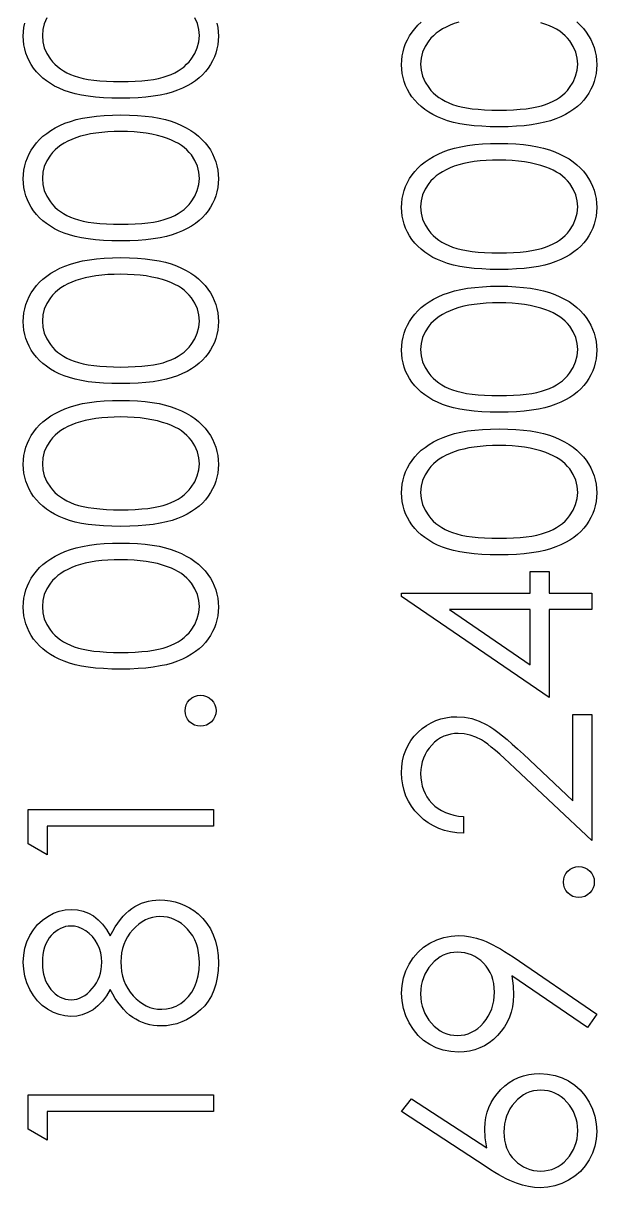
# Model space of a CAD drawing. Header units: millimetres. Extents: x -492 to -44, y 143 to 452.
# Drawn here: x -371.89 to -362.62, y 197.21 to 216.04 of the extents above; entities that cross this region are included whole.
import ezdxf

# ---------------------------------------------------------------- set-up
doc = ezdxf.new("R2010")
doc.units = ezdxf.units.MM

msp = doc.modelspace()

# ---------------------------------------------------------------- linework, layer by layer
at = {"color": 7, "linetype": 'Continuous', "flags": 128}
for points in [[(-370.314, 214.825), (-370.458, 214.827), (-370.594, 214.833), (-370.722, 214.843), (-370.841, 214.857), (-370.951, 214.874), (-371.053, 214.896), (-371.147, 214.922), (-371.233, 214.952), (-371.311, 214.985), (-371.385, 215.021), (-371.454, 215.062), (-371.518, 215.105), (-371.577, 215.151), (-371.631, 215.201), (-371.68, 215.253), (-371.725, 215.31), (-371.764, 215.369), (-371.798, 215.429), (-371.826, 215.491), (-371.85, 215.556), (-371.868, 215.621), (-371.882, 215.689), (-371.889, 215.757), (-371.892, 215.828), (-371.892, 215.828), (-371.889, 215.899), (-371.881, 215.97), (-371.868, 216.038)], [(-371.511, 216.123), (-371.552, 216.03), (-371.576, 215.935), (-371.584, 215.837), (-371.584, 215.837), (-371.576, 215.738), (-371.552, 215.641), (-371.511, 215.548), (-371.454, 215.457), (-371.419, 215.414), (-371.38, 215.374), (-371.338, 215.336), (-371.292, 215.301), (-371.242, 215.268), (-371.188, 215.238), (-371.13, 215.211), (-371.069, 215.187), (-371.001, 215.165), (-370.926, 215.146), (-370.843, 215.13), (-370.752, 215.118), (-370.654, 215.107), (-370.549, 215.1), (-370.436, 215.095), (-370.315, 215.094)], [(-370.315, 215.094), (-370.195, 215.095), (-370.082, 215.1), (-369.977, 215.107), (-369.879, 215.117), (-369.788, 215.13), (-369.706, 215.146), (-369.631, 215.164), (-369.564, 215.186), (-369.502, 215.211), (-369.444, 215.238), (-369.39, 215.267), (-369.34, 215.3), (-369.293, 215.335), (-369.251, 215.373), (-369.212, 215.414), (-369.177, 215.457), (-369.12, 215.548), (-369.079, 215.642), (-369.054, 215.738), (-369.046, 215.837), (-369.046, 215.837), (-369.053, 215.936), (-369.078, 216.032), (-369.118, 216.125)], [(-368.762, 216.038), (-368.749, 215.97), (-368.74, 215.899), (-368.738, 215.828), (-368.738, 215.828), (-368.74, 215.757), (-368.748, 215.689), (-368.761, 215.621), (-368.779, 215.556), (-368.802, 215.493), (-368.831, 215.431), (-368.865, 215.371), (-368.903, 215.312), (-368.947, 215.256), (-368.996, 215.204), (-369.05, 215.154), (-369.109, 215.108), (-369.174, 215.065), (-369.243, 215.024), (-369.317, 214.987), (-369.397, 214.954), (-369.483, 214.923), (-369.577, 214.897), (-369.679, 214.875), (-369.79, 214.857), (-369.909, 214.843), (-370.035, 214.833), (-370.171, 214.827), (-370.314, 214.825)], [(-364.198, 214.363), (-364.343, 214.365), (-364.478, 214.371), (-364.606, 214.381), (-364.725, 214.395), (-364.836, 214.413), (-364.938, 214.435), (-365.032, 214.461), (-365.117, 214.49), (-365.196, 214.523), (-365.27, 214.56), (-365.338, 214.6), (-365.403, 214.643), (-365.462, 214.69), (-365.516, 214.739), (-365.565, 214.792), (-365.609, 214.848), (-365.648, 214.907), (-365.683, 214.968), (-365.711, 215.03), (-365.734, 215.094), (-365.753, 215.16), (-365.766, 215.227), (-365.774, 215.295), (-365.776, 215.366), (-365.776, 215.366), (-365.774, 215.438), (-365.766, 215.508), (-365.753, 215.576), (-365.734, 215.643), (-365.711, 215.708), (-365.681, 215.771), (-365.648, 215.833), (-365.608, 215.892), (-365.564, 215.949), (-365.513, 216.004), (-365.459, 216.055)], [(-364.852, 216.055), (-364.925, 216.032), (-364.993, 216.005), (-365.056, 215.976), (-365.115, 215.945), (-365.169, 215.911), (-365.219, 215.875), (-365.263, 215.836), (-365.303, 215.795), (-365.338, 215.752), (-365.395, 215.661), (-365.436, 215.569), (-365.46, 215.473), (-365.469, 215.375), (-365.469, 215.375), (-365.46, 215.276), (-365.436, 215.179), (-365.395, 215.086), (-365.338, 214.996), (-365.303, 214.952), (-365.265, 214.912), (-365.223, 214.874), (-365.177, 214.839), (-365.126, 214.807), (-365.073, 214.777), (-365.015, 214.75), (-364.953, 214.725), (-364.886, 214.704), (-364.811, 214.685), (-364.728, 214.669), (-364.637, 214.656), (-364.539, 214.646), (-364.434, 214.639), (-364.32, 214.634), (-364.2, 214.633)], [(-364.199, 214.633), (-364.079, 214.634), (-363.966, 214.639), (-363.861, 214.646), (-363.763, 214.655), (-363.673, 214.669), (-363.591, 214.684), (-363.516, 214.703), (-363.448, 214.725), (-363.386, 214.749), (-363.329, 214.776), (-363.275, 214.806), (-363.224, 214.838), (-363.178, 214.874), (-363.135, 214.911), (-363.097, 214.952), (-363.062, 214.996), (-363.004, 215.087), (-362.963, 215.181), (-362.939, 215.277), (-362.93, 215.375), (-362.93, 215.375), (-362.938, 215.475), (-362.962, 215.571), (-363.002, 215.663), (-363.059, 215.753), (-363.093, 215.795), (-363.131, 215.835), (-363.174, 215.872), (-363.22, 215.907), (-363.27, 215.939), (-363.325, 215.969), (-363.383, 215.995), (-363.445, 216.019), (-363.445, 216.019), (-363.526, 216.045)], [(-362.944, 216.058), (-362.889, 216.006), (-362.838, 215.952), (-362.793, 215.894), (-362.753, 215.834), (-362.719, 215.772), (-362.689, 215.708), (-362.665, 215.643), (-362.647, 215.577), (-362.633, 215.508), (-362.625, 215.438), (-362.623, 215.366), (-362.623, 215.366), (-362.625, 215.295), (-362.633, 215.227), (-362.646, 215.16), (-362.664, 215.095), (-362.687, 215.031), (-362.716, 214.969), (-362.749, 214.909), (-362.788, 214.851), (-362.832, 214.795), (-362.88, 214.742), (-362.935, 214.693), (-362.994, 214.646), (-363.058, 214.603), (-363.127, 214.563), (-363.202, 214.526), (-363.281, 214.492), (-363.367, 214.462), (-363.462, 214.436), (-363.564, 214.414), (-363.674, 214.396), (-363.793, 214.381), (-363.92, 214.371), (-364.055, 214.365), (-364.198, 214.363)], [(-370.314, 212.517), (-370.458, 212.519), (-370.594, 212.525), (-370.722, 212.535), (-370.841, 212.549), (-370.951, 212.567), (-371.053, 212.589), (-371.147, 212.615), (-371.233, 212.644), (-371.311, 212.677), (-371.385, 212.714), (-371.454, 212.754), (-371.518, 212.797), (-371.577, 212.844), (-371.631, 212.893), (-371.68, 212.946), (-371.725, 213.002), (-371.764, 213.061), (-371.798, 213.122), (-371.826, 213.184), (-371.85, 213.248), (-371.868, 213.314), (-371.882, 213.381), (-371.889, 213.449), (-371.892, 213.52), (-371.892, 213.52), (-371.889, 213.592), (-371.881, 213.662), (-371.868, 213.73), (-371.85, 213.797), (-371.826, 213.862), (-371.797, 213.925), (-371.763, 213.987), (-371.724, 214.046), (-371.679, 214.103), (-371.629, 214.158), (-371.574, 214.209), (-371.513, 214.257), (-371.448, 214.302), (-371.376, 214.344), (-371.3, 214.383), (-371.219, 214.419), (-371.131, 214.451), (-371.035, 214.479), (-370.933, 214.502), (-370.824, 214.521), (-370.707, 214.536), (-370.583, 214.547), (-370.452, 214.553), (-370.314, 214.556), (-370.314, 214.556), (-370.176, 214.553), (-370.045, 214.547), (-369.922, 214.536), (-369.806, 214.522), (-369.697, 214.503), (-369.595, 214.479), (-369.501, 214.452), (-369.413, 214.42), (-369.332, 214.385), (-369.257, 214.347), (-369.186, 214.305), (-369.12, 214.26), (-369.06, 214.212), (-369.004, 214.16), (-368.954, 214.106), (-368.909, 214.048), (-368.868, 213.988), (-368.834, 213.926), (-368.805, 213.862), (-368.781, 213.797), (-368.762, 213.731), (-368.749, 213.662), (-368.74, 213.592), (-368.738, 213.52), (-368.738, 213.52), (-368.74, 213.449), (-368.748, 213.381), (-368.761, 213.314), (-368.779, 213.249), (-368.802, 213.185), (-368.831, 213.123), (-368.865, 213.063), (-368.903, 213.005), (-368.947, 212.949), (-368.996, 212.896), (-369.05, 212.847), (-369.109, 212.8), (-369.174, 212.757), (-369.243, 212.717), (-369.317, 212.679), (-369.397, 212.646), (-369.483, 212.616), (-369.577, 212.589), (-369.679, 212.568), (-369.79, 212.55), (-369.909, 212.535), (-370.035, 212.525), (-370.171, 212.519), (-370.314, 212.517)], [(-370.315, 212.786), (-370.195, 212.788), (-370.082, 212.792), (-369.977, 212.8), (-369.879, 212.809), (-369.788, 212.823), (-369.706, 212.838), (-369.631, 212.857), (-369.564, 212.878), (-369.502, 212.903), (-369.444, 212.93), (-369.39, 212.96), (-369.34, 212.992), (-369.293, 213.027), (-369.251, 213.065), (-369.212, 213.106), (-369.177, 213.149), (-369.12, 213.241), (-369.079, 213.335), (-369.054, 213.431), (-369.046, 213.529), (-369.046, 213.529), (-369.053, 213.628), (-369.078, 213.725), (-369.118, 213.817), (-369.174, 213.907), (-369.209, 213.949), (-369.246, 213.989), (-369.289, 214.026), (-369.335, 214.061), (-369.385, 214.093), (-369.44, 214.122), (-369.498, 214.149), (-369.561, 214.173), (-369.561, 214.173), (-369.641, 214.199), (-369.725, 214.223), (-369.814, 214.242), (-369.906, 214.258), (-370.002, 214.27), (-370.102, 214.279), (-370.207, 214.285), (-370.315, 214.286), (-370.315, 214.286), (-370.423, 214.285), (-370.526, 214.28), (-370.624, 214.272), (-370.718, 214.261), (-370.806, 214.247), (-370.889, 214.23), (-370.967, 214.209), (-371.04, 214.186), (-371.109, 214.159), (-371.172, 214.13), (-371.231, 214.099), (-371.285, 214.065), (-371.334, 214.029), (-371.379, 213.99), (-371.419, 213.949), (-371.454, 213.906), (-371.511, 213.815), (-371.552, 213.723), (-371.576, 213.627), (-371.584, 213.529), (-371.584, 213.529), (-371.576, 213.43), (-371.552, 213.333), (-371.511, 213.24), (-371.454, 213.149), (-371.419, 213.106), (-371.38, 213.066), (-371.338, 213.028), (-371.292, 212.993), (-371.242, 212.961), (-371.188, 212.931), (-371.13, 212.904), (-371.069, 212.879), (-371.001, 212.857), (-370.926, 212.839), (-370.843, 212.823), (-370.752, 212.81), (-370.654, 212.8), (-370.549, 212.792), (-370.436, 212.788), (-370.315, 212.786)], [(-364.198, 212.056), (-364.343, 212.058), (-364.478, 212.064), (-364.606, 212.074), (-364.725, 212.088), (-364.836, 212.105), (-364.938, 212.127), (-365.032, 212.153), (-365.117, 212.183), (-365.196, 212.216), (-365.27, 212.252), (-365.338, 212.292), (-365.403, 212.336), (-365.462, 212.382), (-365.516, 212.431), (-365.565, 212.484), (-365.609, 212.541), (-365.648, 212.6), (-365.683, 212.66), (-365.711, 212.722), (-365.734, 212.786), (-365.753, 212.852), (-365.766, 212.919), (-365.774, 212.988), (-365.776, 213.059), (-365.776, 213.059), (-365.774, 213.13), (-365.766, 213.201), (-365.753, 213.268), (-365.734, 213.335), (-365.711, 213.4), (-365.681, 213.463), (-365.648, 213.525), (-365.608, 213.585), (-365.564, 213.642), (-365.513, 213.696), (-365.459, 213.747), (-365.398, 213.795), (-365.332, 213.841), (-365.261, 213.883), (-365.185, 213.921), (-365.103, 213.957), (-365.016, 213.989), (-364.92, 214.017), (-364.818, 214.041), (-364.709, 214.06), (-364.592, 214.075), (-364.468, 214.086), (-364.337, 214.092), (-364.198, 214.094), (-364.198, 214.094), (-364.061, 214.092), (-363.93, 214.086), (-363.806, 214.075), (-363.691, 214.061), (-363.582, 214.041), (-363.48, 214.018), (-363.385, 213.991), (-363.298, 213.959), (-363.217, 213.923), (-363.141, 213.885), (-363.07, 213.844), (-363.004, 213.798), (-362.944, 213.75), (-362.889, 213.699), (-362.838, 213.644), (-362.793, 213.586), (-362.753, 213.526), (-362.719, 213.464), (-362.689, 213.401), (-362.665, 213.336), (-362.647, 213.269), (-362.633, 213.201), (-362.625, 213.13), (-362.623, 213.059), (-362.623, 213.059), (-362.625, 212.988), (-362.633, 212.919), (-362.646, 212.852), (-362.664, 212.787), (-362.687, 212.723), (-362.716, 212.661), (-362.749, 212.601), (-362.788, 212.543), (-362.832, 212.487), (-362.88, 212.434), (-362.935, 212.385), (-362.994, 212.339), (-363.058, 212.295), (-363.127, 212.255), (-363.202, 212.218), (-363.281, 212.184), (-363.367, 212.154), (-363.462, 212.128), (-363.564, 212.106), (-363.674, 212.088), (-363.793, 212.074), (-363.92, 212.064), (-364.055, 212.058), (-364.198, 212.056)], [(-364.199, 212.325), (-364.079, 212.326), (-363.966, 212.331), (-363.861, 212.338), (-363.763, 212.348), (-363.673, 212.361), (-363.591, 212.377), (-363.516, 212.395), (-363.448, 212.417), (-363.386, 212.442), (-363.329, 212.469), (-363.275, 212.498), (-363.224, 212.53), (-363.178, 212.566), (-363.135, 212.604), (-363.097, 212.645), (-363.062, 212.688), (-363.004, 212.779), (-362.963, 212.873), (-362.939, 212.969), (-362.93, 213.068), (-362.93, 213.068), (-362.938, 213.167), (-362.962, 213.263), (-363.002, 213.356), (-363.059, 213.445), (-363.093, 213.488), (-363.131, 213.527), (-363.174, 213.565), (-363.22, 213.6), (-363.27, 213.631), (-363.325, 213.661), (-363.383, 213.687), (-363.445, 213.711), (-363.445, 213.711), (-363.526, 213.738), (-363.61, 213.761), (-363.698, 213.78), (-363.79, 213.797), (-363.886, 213.809), (-363.987, 213.818), (-364.091, 213.823), (-364.2, 213.825), (-364.2, 213.825), (-364.308, 213.823), (-364.411, 213.819), (-364.509, 213.811), (-364.602, 213.8), (-364.691, 213.785), (-364.773, 213.768), (-364.852, 213.747), (-364.925, 213.724), (-364.993, 213.698), (-365.056, 213.669), (-365.115, 213.637), (-365.169, 213.604), (-365.219, 213.568), (-365.263, 213.529), (-365.303, 213.488), (-365.338, 213.445), (-365.395, 213.354), (-365.436, 213.261), (-365.46, 213.166), (-365.469, 213.068), (-365.469, 213.068), (-365.46, 212.969), (-365.436, 212.872), (-365.395, 212.779), (-365.338, 212.688), (-365.303, 212.645), (-365.265, 212.604), (-365.223, 212.567), (-365.177, 212.532), (-365.126, 212.499), (-365.073, 212.469), (-365.015, 212.442), (-364.953, 212.417), (-364.886, 212.396), (-364.811, 212.377), (-364.728, 212.361), (-364.637, 212.348), (-364.539, 212.338), (-364.434, 212.331), (-364.32, 212.326), (-364.2, 212.325)], [(-370.314, 210.21), (-370.458, 210.211), (-370.594, 210.217), (-370.722, 210.228), (-370.841, 210.241), (-370.951, 210.259), (-371.053, 210.281), (-371.147, 210.307), (-371.233, 210.336), (-371.311, 210.369), (-371.385, 210.406), (-371.454, 210.446), (-371.518, 210.49), (-371.577, 210.536), (-371.631, 210.585), (-371.68, 210.638), (-371.725, 210.695), (-371.764, 210.753), (-371.798, 210.814), (-371.826, 210.876), (-371.85, 210.94), (-371.868, 211.006), (-371.882, 211.073), (-371.889, 211.142), (-371.892, 211.213), (-371.892, 211.213), (-371.889, 211.284), (-371.881, 211.354), (-371.868, 211.422), (-371.85, 211.489), (-371.826, 211.554), (-371.797, 211.617), (-371.763, 211.679), (-371.724, 211.738), (-371.679, 211.795), (-371.629, 211.85), (-371.574, 211.901), (-371.513, 211.949), (-371.448, 211.994), (-371.376, 212.036), (-371.3, 212.075), (-371.219, 212.111), (-371.131, 212.143), (-371.035, 212.171), (-370.933, 212.195), (-370.824, 212.214), (-370.707, 212.229), (-370.583, 212.24), (-370.452, 212.246), (-370.314, 212.248), (-370.314, 212.248), (-370.176, 212.246), (-370.045, 212.24), (-369.922, 212.229), (-369.806, 212.214), (-369.697, 212.195), (-369.595, 212.172), (-369.501, 212.145), (-369.413, 212.113), (-369.332, 212.077), (-369.257, 212.039), (-369.186, 211.997), (-369.12, 211.952), (-369.06, 211.904), (-369.004, 211.853), (-368.954, 211.798), (-368.909, 211.74), (-368.868, 211.68), (-368.834, 211.618), (-368.805, 211.554), (-368.781, 211.49), (-368.762, 211.423), (-368.749, 211.354), (-368.74, 211.284), (-368.738, 211.213), (-368.738, 211.213), (-368.74, 211.142), (-368.748, 211.073), (-368.761, 211.006), (-368.779, 210.941), (-368.802, 210.877), (-368.831, 210.815), (-368.865, 210.755), (-368.903, 210.697), (-368.947, 210.641), (-368.996, 210.588), (-369.05, 210.539), (-369.109, 210.493), (-369.174, 210.449), (-369.243, 210.409), (-369.317, 210.372), (-369.397, 210.338), (-369.483, 210.308), (-369.577, 210.282), (-369.679, 210.26), (-369.79, 210.242), (-369.909, 210.228), (-370.035, 210.217), (-370.171, 210.211), (-370.314, 210.21)], [(-370.315, 210.479), (-370.195, 210.48), (-370.082, 210.485), (-369.977, 210.492), (-369.879, 210.502), (-369.788, 210.515), (-369.706, 210.53), (-369.631, 210.549), (-369.564, 210.571), (-369.502, 210.595), (-369.444, 210.622), (-369.39, 210.652), (-369.34, 210.684), (-369.293, 210.72), (-369.251, 210.758), (-369.212, 210.798), (-369.177, 210.842), (-369.12, 210.933), (-369.079, 211.027), (-369.054, 211.123), (-369.046, 211.222), (-369.046, 211.222), (-369.053, 211.321), (-369.078, 211.417), (-369.118, 211.509), (-369.174, 211.599), (-369.209, 211.642), (-369.246, 211.681), (-369.289, 211.719), (-369.335, 211.753), (-369.385, 211.785), (-369.44, 211.815), (-369.498, 211.841), (-369.561, 211.865), (-369.561, 211.865), (-369.641, 211.892), (-369.725, 211.915), (-369.814, 211.934), (-369.906, 211.951), (-370.002, 211.963), (-370.102, 211.972), (-370.207, 211.977), (-370.315, 211.979), (-370.315, 211.979), (-370.423, 211.977), (-370.526, 211.973), (-370.624, 211.964), (-370.718, 211.954), (-370.806, 211.939), (-370.889, 211.922), (-370.967, 211.901), (-371.04, 211.878), (-371.109, 211.851), (-371.172, 211.823), (-371.231, 211.791), (-371.285, 211.758), (-371.334, 211.722), (-371.379, 211.683), (-371.419, 211.642), (-371.454, 211.598), (-371.511, 211.508), (-371.552, 211.415), (-371.576, 211.32), (-371.584, 211.222), (-371.584, 211.222), (-371.576, 211.122), (-371.552, 211.026), (-371.511, 210.933), (-371.454, 210.842), (-371.419, 210.798), (-371.38, 210.758), (-371.338, 210.72), (-371.292, 210.686), (-371.242, 210.653), (-371.188, 210.623), (-371.13, 210.596), (-371.069, 210.571), (-371.001, 210.55), (-370.926, 210.531), (-370.843, 210.515), (-370.752, 210.502), (-370.654, 210.492), (-370.549, 210.485), (-370.436, 210.48), (-370.315, 210.479)], [(-364.198, 209.748), (-364.343, 209.75), (-364.478, 209.756), (-364.606, 209.766), (-364.725, 209.78), (-364.836, 209.797), (-364.938, 209.82), (-365.032, 209.845), (-365.117, 209.875), (-365.196, 209.908), (-365.27, 209.945), (-365.338, 209.985), (-365.403, 210.028), (-365.462, 210.074), (-365.516, 210.124), (-365.565, 210.176), (-365.609, 210.233), (-365.648, 210.292), (-365.683, 210.353), (-365.711, 210.414), (-365.734, 210.479), (-365.753, 210.544), (-365.766, 210.612), (-365.774, 210.68), (-365.776, 210.751), (-365.776, 210.751), (-365.774, 210.823), (-365.766, 210.893), (-365.753, 210.961), (-365.734, 211.027), (-365.711, 211.092), (-365.681, 211.155), (-365.648, 211.217), (-365.608, 211.277), (-365.564, 211.334), (-365.513, 211.389), (-365.459, 211.44), (-365.398, 211.488), (-365.332, 211.533), (-365.261, 211.575), (-365.185, 211.613), (-365.103, 211.649), (-365.016, 211.681), (-364.92, 211.71), (-364.818, 211.733), (-364.709, 211.752), (-364.592, 211.767), (-364.468, 211.778), (-364.337, 211.784), (-364.198, 211.786), (-364.198, 211.786), (-364.061, 211.784), (-363.93, 211.778), (-363.806, 211.767), (-363.691, 211.753), (-363.582, 211.734), (-363.48, 211.71), (-363.385, 211.683), (-363.298, 211.651), (-363.217, 211.616), (-363.141, 211.577), (-363.07, 211.536), (-363.004, 211.491), (-362.944, 211.443), (-362.889, 211.391), (-362.838, 211.336), (-362.793, 211.279), (-362.753, 211.219), (-362.719, 211.157), (-362.689, 211.093), (-362.665, 211.028), (-362.647, 210.961), (-362.633, 210.893), (-362.625, 210.823), (-362.623, 210.751), (-362.623, 210.751), (-362.625, 210.68), (-362.633, 210.612), (-362.646, 210.544), (-362.664, 210.479), (-362.687, 210.416), (-362.716, 210.354), (-362.749, 210.294), (-362.788, 210.235), (-362.832, 210.179), (-362.88, 210.127), (-362.935, 210.077), (-362.994, 210.031), (-363.058, 209.988), (-363.127, 209.948), (-363.202, 209.91), (-363.281, 209.877), (-363.367, 209.847), (-363.462, 209.82), (-363.564, 209.798), (-363.674, 209.78), (-363.793, 209.766), (-363.92, 209.756), (-364.055, 209.75), (-364.198, 209.748)], [(-364.199, 210.017), (-364.079, 210.018), (-363.966, 210.023), (-363.861, 210.03), (-363.763, 210.04), (-363.673, 210.053), (-363.591, 210.069), (-363.516, 210.088), (-363.448, 210.109), (-363.386, 210.134), (-363.329, 210.161), (-363.275, 210.19), (-363.224, 210.223), (-363.178, 210.258), (-363.135, 210.296), (-363.097, 210.337), (-363.062, 210.38), (-363.004, 210.472), (-362.963, 210.565), (-362.939, 210.661), (-362.93, 210.76), (-362.93, 210.76), (-362.938, 210.859), (-362.962, 210.955), (-363.002, 211.048), (-363.059, 211.137), (-363.093, 211.18), (-363.131, 211.22), (-363.174, 211.257), (-363.22, 211.292), (-363.27, 211.324), (-363.325, 211.353), (-363.383, 211.38), (-363.445, 211.404), (-363.445, 211.404), (-363.526, 211.43), (-363.61, 211.454), (-363.698, 211.473), (-363.79, 211.489), (-363.886, 211.501), (-363.987, 211.51), (-364.091, 211.515), (-364.2, 211.517), (-364.2, 211.517), (-364.308, 211.515), (-364.411, 211.511), (-364.509, 211.503), (-364.602, 211.492), (-364.691, 211.478), (-364.773, 211.461), (-364.852, 211.44), (-364.925, 211.416), (-364.993, 211.39), (-365.056, 211.361), (-365.115, 211.33), (-365.169, 211.296), (-365.219, 211.26), (-365.263, 211.221), (-365.303, 211.18), (-365.338, 211.137), (-365.395, 211.046), (-365.436, 210.954), (-365.46, 210.858), (-365.469, 210.76), (-365.469, 210.76), (-365.46, 210.661), (-365.436, 210.564), (-365.395, 210.471), (-365.338, 210.38), (-365.303, 210.337), (-365.265, 210.297), (-365.223, 210.259), (-365.177, 210.224), (-365.126, 210.192), (-365.073, 210.161), (-365.015, 210.134), (-364.953, 210.11), (-364.886, 210.088), (-364.811, 210.07), (-364.728, 210.053), (-364.637, 210.041), (-364.539, 210.03), (-364.434, 210.023), (-364.32, 210.018), (-364.2, 210.017)], [(-370.314, 207.902), (-370.458, 207.904), (-370.594, 207.91), (-370.722, 207.92), (-370.841, 207.934), (-370.951, 207.951), (-371.053, 207.973), (-371.147, 207.999), (-371.233, 208.029), (-371.311, 208.062), (-371.385, 208.098), (-371.454, 208.139), (-371.518, 208.182), (-371.577, 208.228), (-371.631, 208.277), (-371.68, 208.33), (-371.725, 208.387), (-371.764, 208.446), (-371.798, 208.506), (-371.826, 208.568), (-371.85, 208.633), (-371.868, 208.698), (-371.882, 208.765), (-371.889, 208.834), (-371.892, 208.905), (-371.892, 208.905), (-371.889, 208.976), (-371.881, 209.047), (-371.868, 209.115), (-371.85, 209.181), (-371.826, 209.246), (-371.797, 209.309), (-371.763, 209.371), (-371.724, 209.431), (-371.679, 209.488), (-371.629, 209.542), (-371.574, 209.594), (-371.513, 209.642), (-371.448, 209.687), (-371.376, 209.729), (-371.3, 209.767), (-371.219, 209.803), (-371.131, 209.835), (-371.035, 209.863), (-370.933, 209.887), (-370.824, 209.906), (-370.707, 209.921), (-370.583, 209.932), (-370.452, 209.938), (-370.314, 209.94), (-370.314, 209.94), (-370.176, 209.938), (-370.045, 209.932), (-369.922, 209.921), (-369.806, 209.907), (-369.697, 209.887), (-369.595, 209.864), (-369.501, 209.837), (-369.413, 209.805), (-369.332, 209.77), (-369.257, 209.731), (-369.186, 209.69), (-369.12, 209.645), (-369.06, 209.597), (-369.004, 209.545), (-368.954, 209.49), (-368.909, 209.433), (-368.868, 209.372), (-368.834, 209.311), (-368.805, 209.247), (-368.781, 209.182), (-368.762, 209.115), (-368.749, 209.047), (-368.74, 208.976), (-368.738, 208.905), (-368.738, 208.905), (-368.74, 208.834), (-368.748, 208.765), (-368.761, 208.698), (-368.779, 208.633), (-368.802, 208.57), (-368.831, 208.508), (-368.865, 208.448), (-368.903, 208.389), (-368.947, 208.333), (-368.996, 208.28), (-369.05, 208.231), (-369.109, 208.185), (-369.174, 208.142), (-369.243, 208.101), (-369.317, 208.064), (-369.397, 208.03), (-369.483, 208), (-369.577, 207.974), (-369.679, 207.952), (-369.79, 207.934), (-369.909, 207.92), (-370.035, 207.91), (-370.171, 207.904), (-370.314, 207.902)], [(-370.315, 208.171), (-370.195, 208.172), (-370.082, 208.177), (-369.977, 208.184), (-369.879, 208.194), (-369.788, 208.207), (-369.706, 208.223), (-369.631, 208.241), (-369.564, 208.263), (-369.502, 208.288), (-369.444, 208.315), (-369.39, 208.344), (-369.34, 208.377), (-369.293, 208.412), (-369.251, 208.45), (-369.212, 208.491), (-369.177, 208.534), (-369.12, 208.625), (-369.079, 208.719), (-369.054, 208.815), (-369.046, 208.914), (-369.046, 208.914), (-369.053, 209.013), (-369.078, 209.109), (-369.118, 209.202), (-369.174, 209.291), (-369.209, 209.334), (-369.246, 209.374), (-369.289, 209.411), (-369.335, 209.446), (-369.385, 209.478), (-369.44, 209.507), (-369.498, 209.533), (-369.561, 209.558), (-369.561, 209.558), (-369.641, 209.584), (-369.725, 209.607), (-369.814, 209.627), (-369.906, 209.643), (-370.002, 209.655), (-370.102, 209.664), (-370.207, 209.669), (-370.315, 209.671), (-370.315, 209.671), (-370.423, 209.669), (-370.526, 209.665), (-370.624, 209.657), (-370.718, 209.646), (-370.806, 209.631), (-370.889, 209.615), (-370.967, 209.594), (-371.04, 209.57), (-371.109, 209.544), (-371.172, 209.515), (-371.231, 209.484), (-371.285, 209.45), (-371.334, 209.414), (-371.379, 209.375), (-371.419, 209.334), (-371.454, 209.291), (-371.511, 209.2), (-371.552, 209.107), (-371.576, 209.012), (-371.584, 208.914), (-371.584, 208.914), (-371.576, 208.815), (-371.552, 208.718), (-371.511, 208.625), (-371.454, 208.534), (-371.419, 208.491), (-371.38, 208.451), (-371.338, 208.413), (-371.292, 208.378), (-371.242, 208.345), (-371.188, 208.315), (-371.13, 208.288), (-371.069, 208.264), (-371.001, 208.242), (-370.926, 208.223), (-370.843, 208.207), (-370.752, 208.195), (-370.654, 208.184), (-370.549, 208.177), (-370.436, 208.172), (-370.315, 208.171)], [(-364.198, 207.44), (-364.343, 207.442), (-364.478, 207.448), (-364.606, 207.458), (-364.725, 207.472), (-364.836, 207.49), (-364.938, 207.512), (-365.032, 207.538), (-365.117, 207.567), (-365.196, 207.6), (-365.27, 207.637), (-365.338, 207.677), (-365.403, 207.72), (-365.462, 207.767), (-365.516, 207.816), (-365.565, 207.869), (-365.609, 207.925), (-365.648, 207.984), (-365.683, 208.045), (-365.711, 208.107), (-365.734, 208.171), (-365.753, 208.237), (-365.766, 208.304), (-365.774, 208.372), (-365.776, 208.443), (-365.776, 208.443), (-365.774, 208.515), (-365.766, 208.585), (-365.753, 208.653), (-365.734, 208.72), (-365.711, 208.785), (-365.681, 208.848), (-365.648, 208.91), (-365.608, 208.969), (-365.564, 209.026), (-365.513, 209.081), (-365.459, 209.132), (-365.398, 209.18), (-365.332, 209.225), (-365.261, 209.267), (-365.185, 209.306), (-365.103, 209.342), (-365.016, 209.374), (-364.92, 209.402), (-364.818, 209.425), (-364.709, 209.445), (-364.592, 209.46), (-364.468, 209.47), (-364.337, 209.476), (-364.198, 209.479), (-364.198, 209.479), (-364.061, 209.476), (-363.93, 209.47), (-363.806, 209.46), (-363.691, 209.445), (-363.582, 209.426), (-363.48, 209.402), (-363.385, 209.375), (-363.298, 209.344), (-363.217, 209.308), (-363.141, 209.27), (-363.07, 209.228), (-363.004, 209.183), (-362.944, 209.135), (-362.889, 209.083), (-362.838, 209.029), (-362.793, 208.971), (-362.753, 208.911), (-362.719, 208.849), (-362.689, 208.785), (-362.665, 208.72), (-362.647, 208.654), (-362.633, 208.585), (-362.625, 208.515), (-362.623, 208.443), (-362.623, 208.443), (-362.625, 208.372), (-362.633, 208.304), (-362.646, 208.237), (-362.664, 208.172), (-362.687, 208.108), (-362.716, 208.046), (-362.749, 207.986), (-362.788, 207.928), (-362.832, 207.872), (-362.88, 207.819), (-362.935, 207.77), (-362.994, 207.723), (-363.058, 207.68), (-363.127, 207.64), (-363.202, 207.603), (-363.281, 207.569), (-363.367, 207.539), (-363.462, 207.512), (-363.564, 207.491), (-363.674, 207.473), (-363.793, 207.458), (-363.92, 207.448), (-364.055, 207.442), (-364.198, 207.44)], [(-364.199, 207.71), (-364.079, 207.711), (-363.966, 207.716), (-363.861, 207.723), (-363.763, 207.732), (-363.673, 207.746), (-363.591, 207.761), (-363.516, 207.78), (-363.448, 207.801), (-363.386, 207.826), (-363.329, 207.853), (-363.275, 207.883), (-363.224, 207.915), (-363.178, 207.951), (-363.135, 207.988), (-363.097, 208.029), (-363.062, 208.073), (-363.004, 208.164), (-362.963, 208.258), (-362.939, 208.354), (-362.93, 208.452), (-362.93, 208.452), (-362.938, 208.551), (-362.962, 208.648), (-363.002, 208.74), (-363.059, 208.83), (-363.093, 208.872), (-363.131, 208.912), (-363.174, 208.949), (-363.22, 208.984), (-363.27, 209.016), (-363.325, 209.045), (-363.383, 209.072), (-363.445, 209.096), (-363.445, 209.096), (-363.526, 209.122), (-363.61, 209.146), (-363.698, 209.165), (-363.79, 209.181), (-363.886, 209.193), (-363.987, 209.202), (-364.091, 209.208), (-364.2, 209.21), (-364.2, 209.21), (-364.308, 209.208), (-364.411, 209.204), (-364.509, 209.195), (-364.602, 209.184), (-364.691, 209.17), (-364.773, 209.153), (-364.852, 209.132), (-364.925, 209.109), (-364.993, 209.082), (-365.056, 209.053), (-365.115, 209.022), (-365.169, 208.988), (-365.219, 208.952), (-365.263, 208.913), (-365.303, 208.872), (-365.338, 208.829), (-365.395, 208.738), (-365.436, 208.646), (-365.46, 208.55), (-365.469, 208.452), (-365.469, 208.452), (-365.46, 208.353), (-365.436, 208.256), (-365.395, 208.163), (-365.338, 208.073), (-365.303, 208.029), (-365.265, 207.989), (-365.223, 207.951), (-365.177, 207.916), (-365.126, 207.884), (-365.073, 207.854), (-365.015, 207.827), (-364.953, 207.802), (-364.886, 207.78), (-364.811, 207.762), (-364.728, 207.746), (-364.637, 207.733), (-364.539, 207.723), (-364.434, 207.716), (-364.32, 207.711), (-364.2, 207.71)], [(-370.314, 205.594), (-370.458, 205.596), (-370.594, 205.602), (-370.722, 205.612), (-370.841, 205.626), (-370.951, 205.643), (-371.053, 205.666), (-371.147, 205.692), (-371.233, 205.721), (-371.311, 205.754), (-371.385, 205.791), (-371.454, 205.831), (-371.518, 205.874), (-371.577, 205.92), (-371.631, 205.97), (-371.68, 206.023), (-371.725, 206.079), (-371.764, 206.138), (-371.798, 206.199), (-371.826, 206.261), (-371.85, 206.325), (-371.868, 206.39), (-371.882, 206.458), (-371.889, 206.526), (-371.892, 206.597), (-371.892, 206.597), (-371.889, 206.669), (-371.881, 206.739), (-371.868, 206.807), (-371.85, 206.874), (-371.826, 206.939), (-371.797, 207.002), (-371.763, 207.064), (-371.724, 207.123), (-371.679, 207.18), (-371.629, 207.235), (-371.574, 207.286), (-371.513, 207.334), (-371.448, 207.379), (-371.376, 207.421), (-371.3, 207.46), (-371.219, 207.496), (-371.131, 207.527), (-371.035, 207.556), (-370.933, 207.579), (-370.824, 207.598), (-370.707, 207.613), (-370.583, 207.624), (-370.452, 207.63), (-370.314, 207.633), (-370.314, 207.633), (-370.176, 207.63), (-370.045, 207.624), (-369.922, 207.613), (-369.806, 207.599), (-369.697, 207.58), (-369.595, 207.556), (-369.501, 207.529), (-369.413, 207.497), (-369.332, 207.462), (-369.257, 207.423), (-369.186, 207.382), (-369.12, 207.337), (-369.06, 207.289), (-369.004, 207.237), (-368.954, 207.183), (-368.909, 207.125), (-368.868, 207.065), (-368.834, 207.003), (-368.805, 206.939), (-368.781, 206.874), (-368.762, 206.808), (-368.749, 206.739), (-368.74, 206.669), (-368.738, 206.597), (-368.738, 206.597), (-368.74, 206.526), (-368.748, 206.458), (-368.761, 206.39), (-368.779, 206.326), (-368.802, 206.262), (-368.831, 206.2), (-368.865, 206.14), (-368.903, 206.082), (-368.947, 206.026), (-368.996, 205.973), (-369.05, 205.923), (-369.109, 205.877), (-369.174, 205.834), (-369.243, 205.794), (-369.317, 205.756), (-369.397, 205.723), (-369.483, 205.693), (-369.577, 205.666), (-369.679, 205.645), (-369.79, 205.627), (-369.909, 205.612), (-370.035, 205.602), (-370.171, 205.596), (-370.314, 205.594)], [(-370.315, 205.863), (-370.195, 205.865), (-370.082, 205.869), (-369.977, 205.877), (-369.879, 205.886), (-369.788, 205.899), (-369.706, 205.915), (-369.631, 205.934), (-369.564, 205.955), (-369.502, 205.98), (-369.444, 206.007), (-369.39, 206.036), (-369.34, 206.069), (-369.293, 206.104), (-369.251, 206.142), (-369.212, 206.183), (-369.177, 206.226), (-369.12, 206.318), (-369.079, 206.411), (-369.054, 206.508), (-369.046, 206.606), (-369.046, 206.606), (-369.053, 206.705), (-369.078, 206.801), (-369.118, 206.894), (-369.174, 206.984), (-369.209, 207.026), (-369.246, 207.066), (-369.289, 207.103), (-369.335, 207.138), (-369.385, 207.17), (-369.44, 207.199), (-369.498, 207.226), (-369.561, 207.25), (-369.561, 207.25), (-369.641, 207.276), (-369.725, 207.3), (-369.814, 207.319), (-369.906, 207.335), (-370.002, 207.347), (-370.102, 207.356), (-370.207, 207.362), (-370.315, 207.363), (-370.315, 207.363), (-370.423, 207.362), (-370.526, 207.357), (-370.624, 207.349), (-370.718, 207.338), (-370.806, 207.324), (-370.889, 207.307), (-370.967, 207.286), (-371.04, 207.262), (-371.109, 207.236), (-371.172, 207.207), (-371.231, 207.176), (-371.285, 207.142), (-371.334, 207.106), (-371.379, 207.067), (-371.419, 207.026), (-371.454, 206.983), (-371.511, 206.892), (-371.552, 206.8), (-371.576, 206.704), (-371.584, 206.606), (-371.584, 206.606), (-371.576, 206.507), (-371.552, 206.41), (-371.511, 206.317), (-371.454, 206.226), (-371.419, 206.183), (-371.38, 206.143), (-371.338, 206.105), (-371.292, 206.07), (-371.242, 206.038), (-371.188, 206.008), (-371.13, 205.981), (-371.069, 205.956), (-371.001, 205.934), (-370.926, 205.916), (-370.843, 205.899), (-370.752, 205.887), (-370.654, 205.877), (-370.549, 205.869), (-370.436, 205.865), (-370.315, 205.863)], [(-365.776, 206.77), (-365.776, 206.825), (-365.776, 206.825), (-363.7, 206.825), (-363.7, 206.825), (-363.7, 207.171), (-363.7, 207.171), (-363.392, 207.171), (-363.392, 207.171), (-363.392, 206.825), (-363.392, 206.825), (-362.7, 206.825), (-362.7, 206.825), (-362.7, 206.556), (-362.7, 206.556), (-363.392, 206.556), (-363.392, 206.556), (-363.392, 205.133), (-363.392, 205.133), (-365.776, 206.77)], [(-363.699, 206.556), (-365.002, 206.556), (-365.002, 206.556), (-363.7, 205.661), (-363.7, 205.661), (-363.7, 206.556)], [(-369.276, 204.921), (-369.272, 204.971), (-369.258, 205.017), (-369.236, 205.059), (-369.204, 205.098), (-369.165, 205.13), (-369.123, 205.153), (-369.077, 205.166), (-369.026, 205.171), (-369.026, 205.171), (-368.977, 205.166), (-368.931, 205.153), (-368.889, 205.13), (-368.85, 205.098), (-368.818, 205.059), (-368.795, 205.017), (-368.781, 204.971), (-368.776, 204.921), (-368.776, 204.921), (-368.781, 204.871), (-368.795, 204.826), (-368.818, 204.783), (-368.85, 204.744), (-368.889, 204.713), (-368.931, 204.69), (-368.977, 204.676), (-369.026, 204.671), (-369.026, 204.671), (-369.077, 204.676), (-369.123, 204.69), (-369.165, 204.713), (-369.204, 204.744), (-369.236, 204.783), (-369.258, 204.826), (-369.272, 204.871), (-369.276, 204.921)], [(-364.776, 203.21), (-364.776, 202.94), (-364.776, 202.94), (-364.883, 202.948), (-364.986, 202.963), (-365.082, 202.987), (-365.175, 203.019), (-365.262, 203.059), (-365.345, 203.108), (-365.422, 203.165), (-365.495, 203.231), (-365.561, 203.302), (-365.618, 203.378), (-365.666, 203.458), (-365.706, 203.542), (-365.737, 203.63), (-365.759, 203.722), (-365.772, 203.818), (-365.776, 203.919), (-365.776, 203.919), (-365.772, 204.017), (-365.76, 204.112), (-365.739, 204.201), (-365.71, 204.285), (-365.672, 204.365), (-365.627, 204.439), (-365.573, 204.509), (-365.511, 204.574), (-365.443, 204.633), (-365.372, 204.684), (-365.298, 204.727), (-365.221, 204.762), (-365.142, 204.789), (-365.059, 204.809), (-364.974, 204.821), (-364.885, 204.825), (-364.885, 204.825), (-364.76, 204.817), (-364.639, 204.794), (-364.522, 204.755), (-364.409, 204.701), (-364.352, 204.666), (-364.288, 204.624), (-364.221, 204.574), (-364.148, 204.518), (-364.07, 204.454), (-363.988, 204.383), (-363.901, 204.304), (-363.808, 204.218), (-363.808, 204.218), (-363.007, 203.467), (-363.007, 203.467), (-363.007, 204.863), (-363.007, 204.863), (-362.7, 204.863), (-362.7, 204.863), (-362.7, 202.825), (-362.7, 202.825), (-363.941, 203.988), (-363.941, 203.988), (-364.03, 204.073), (-364.113, 204.15), (-364.19, 204.219), (-364.261, 204.28), (-364.326, 204.334), (-364.385, 204.38), (-364.439, 204.418), (-364.486, 204.449), (-364.576, 204.496), (-364.669, 204.529), (-364.763, 204.549), (-364.861, 204.556), (-364.861, 204.556), (-364.922, 204.553), (-364.981, 204.544), (-365.037, 204.529), (-365.092, 204.509), (-365.145, 204.482), (-365.195, 204.449), (-365.243, 204.411), (-365.289, 204.367), (-365.331, 204.318), (-365.368, 204.267), (-365.398, 204.214), (-365.424, 204.157), (-365.444, 204.098), (-365.457, 204.036), (-365.466, 203.972), (-365.469, 203.905), (-365.469, 203.905), (-365.466, 203.835), (-365.457, 203.767), (-365.444, 203.703), (-365.423, 203.642), (-365.398, 203.583), (-365.367, 203.528), (-365.33, 203.476), (-365.287, 203.426), (-365.239, 203.381), (-365.187, 203.342), (-365.13, 203.307), (-365.069, 203.277), (-365.002, 203.252), (-364.931, 203.233), (-364.856, 203.219), (-364.776, 203.21)], [(-371.815, 202.77), (-371.815, 203.325), (-371.815, 203.325), (-368.815, 203.325), (-368.815, 203.325), (-368.815, 203.056), (-368.815, 203.056), (-371.507, 203.056), (-371.507, 203.056), (-371.507, 202.594), (-371.507, 202.594), (-371.815, 202.77)], [(-363.161, 202.152), (-363.156, 202.202), (-363.143, 202.248), (-363.12, 202.29), (-363.088, 202.329), (-363.05, 202.36), (-363.008, 202.384), (-362.962, 202.397), (-362.911, 202.402), (-362.911, 202.402), (-362.862, 202.397), (-362.816, 202.384), (-362.773, 202.36), (-362.735, 202.329), (-362.703, 202.29), (-362.68, 202.248), (-362.666, 202.202), (-362.661, 202.152), (-362.661, 202.152), (-362.666, 202.102), (-362.68, 202.056), (-362.703, 202.014), (-362.735, 201.975), (-362.773, 201.943), (-362.816, 201.92), (-362.862, 201.907), (-362.911, 201.902), (-362.911, 201.902), (-362.962, 201.907), (-363.008, 201.92), (-363.05, 201.943), (-363.088, 201.975), (-363.12, 202.014), (-363.143, 202.056), (-363.156, 202.102), (-363.161, 202.152)], [(-370.486, 201.283), (-370.447, 201.357), (-370.407, 201.425), (-370.365, 201.487), (-370.322, 201.545), (-370.278, 201.598), (-370.232, 201.645), (-370.185, 201.687), (-370.136, 201.725), (-370.087, 201.757), (-370.034, 201.785), (-369.981, 201.809), (-369.926, 201.829), (-369.869, 201.844), (-369.811, 201.855), (-369.751, 201.861), (-369.689, 201.863), (-369.689, 201.863), (-369.602, 201.86), (-369.518, 201.849), (-369.436, 201.832), (-369.357, 201.807), (-369.281, 201.774), (-369.207, 201.735), (-369.136, 201.69), (-369.067, 201.636), (-369.067, 201.636), (-368.99, 201.563), (-368.923, 201.482), (-368.867, 201.394), (-368.82, 201.298), (-368.784, 201.195), (-368.758, 201.084), (-368.743, 200.966), (-368.738, 200.84), (-368.738, 200.84), (-368.743, 200.719), (-368.756, 200.606), (-368.779, 200.499), (-368.81, 200.401), (-368.851, 200.31), (-368.901, 200.227), (-368.959, 200.151), (-369.027, 200.083), (-369.1, 200.022), (-369.175, 199.97), (-369.252, 199.926), (-369.331, 199.889), (-369.412, 199.861), (-369.494, 199.841), (-369.578, 199.829), (-369.664, 199.825), (-369.664, 199.825), (-369.727, 199.827), (-369.788, 199.834), (-369.848, 199.845), (-369.906, 199.86), (-369.963, 199.88), (-370.018, 199.904), (-370.072, 199.932), (-370.123, 199.964), (-370.174, 200.002), (-370.222, 200.045), (-370.27, 200.094), (-370.316, 200.148), (-370.361, 200.207), (-370.404, 200.271), (-370.446, 200.341), (-370.486, 200.417), (-370.486, 200.417), (-370.546, 200.314), (-370.612, 200.225), (-370.685, 200.15), (-370.765, 200.088), (-370.85, 200.04), (-370.938, 200.006), (-371.028, 199.985), (-371.122, 199.979), (-371.122, 199.979), (-371.218, 199.986), (-371.312, 200.008), (-371.406, 200.044), (-371.498, 200.095), (-371.585, 200.158), (-371.662, 200.233), (-371.729, 200.318), (-371.787, 200.415), (-371.833, 200.52), (-371.865, 200.628), (-371.885, 200.741), (-371.892, 200.858), (-371.892, 200.858), (-371.885, 200.972), (-371.865, 201.082), (-371.832, 201.187), (-371.785, 201.288), (-371.728, 201.381), (-371.66, 201.464), (-371.584, 201.536), (-371.497, 201.597), (-371.404, 201.646), (-371.31, 201.681), (-371.213, 201.702), (-371.114, 201.71), (-371.114, 201.71), (-371.016, 201.703), (-370.924, 201.683), (-370.838, 201.649), (-370.757, 201.603), (-370.681, 201.543), (-370.611, 201.47), (-370.546, 201.383), (-370.486, 201.283)], [(-370.315, 200.86), (-370.312, 200.78), (-370.302, 200.704), (-370.287, 200.631), (-370.266, 200.561), (-370.237, 200.494), (-370.204, 200.431), (-370.163, 200.371), (-370.117, 200.314), (-370.067, 200.262), (-370.014, 200.218), (-369.959, 200.18), (-369.903, 200.149), (-369.844, 200.125), (-369.783, 200.108), (-369.72, 200.098), (-369.655, 200.094), (-369.655, 200.094), (-369.575, 200.1), (-369.496, 200.118), (-369.421, 200.147), (-369.347, 200.188), (-369.279, 200.24), (-369.219, 200.301), (-369.168, 200.371), (-369.124, 200.451), (-369.09, 200.539), (-369.066, 200.634), (-369.05, 200.735), (-369.046, 200.843), (-369.046, 200.843), (-369.049, 200.927), (-369.058, 201.006), (-369.073, 201.082), (-369.093, 201.152), (-369.12, 201.218), (-369.153, 201.28), (-369.192, 201.338), (-369.237, 201.39), (-369.285, 201.438), (-369.337, 201.479), (-369.389, 201.515), (-369.444, 201.543), (-369.501, 201.565), (-369.56, 201.582), (-369.62, 201.591), (-369.683, 201.594), (-369.683, 201.594), (-369.745, 201.591), (-369.803, 201.581), (-369.861, 201.564), (-369.917, 201.541), (-369.971, 201.51), (-370.023, 201.473), (-370.075, 201.429), (-370.123, 201.379), (-370.168, 201.324), (-370.207, 201.266), (-370.24, 201.205), (-370.267, 201.142), (-370.288, 201.076), (-370.303, 201.006), (-370.312, 200.935), (-370.315, 200.86)], [(-371.584, 200.843), (-371.582, 200.78), (-371.576, 200.72), (-371.565, 200.663), (-371.55, 200.608), (-371.531, 200.556), (-371.507, 200.507), (-371.479, 200.461), (-371.447, 200.417), (-371.411, 200.377), (-371.374, 200.343), (-371.335, 200.314), (-371.295, 200.29), (-371.254, 200.272), (-371.21, 200.259), (-371.165, 200.25), (-371.118, 200.248), (-371.118, 200.248), (-371.071, 200.251), (-371.026, 200.259), (-370.981, 200.273), (-370.938, 200.294), (-370.896, 200.319), (-370.855, 200.35), (-370.815, 200.387), (-370.776, 200.429), (-370.74, 200.476), (-370.709, 200.524), (-370.683, 200.574), (-370.661, 200.627), (-370.644, 200.681), (-370.632, 200.737), (-370.625, 200.794), (-370.623, 200.854), (-370.623, 200.854), (-370.627, 200.93), (-370.64, 201.005), (-370.662, 201.077), (-370.692, 201.147), (-370.73, 201.213), (-370.774, 201.27), (-370.825, 201.32), (-370.882, 201.363), (-370.942, 201.396), (-371.002, 201.421), (-371.063, 201.436), (-371.124, 201.44), (-371.124, 201.44), (-371.166, 201.438), (-371.208, 201.431), (-371.249, 201.419), (-371.288, 201.402), (-371.328, 201.38), (-371.366, 201.354), (-371.403, 201.323), (-371.44, 201.287), (-371.474, 201.247), (-371.503, 201.202), (-371.528, 201.153), (-371.548, 201.1), (-371.564, 201.042), (-371.575, 200.98), (-371.582, 200.914), (-371.584, 200.843)], [(-362.622, 200.017), (-362.772, 199.802), (-362.772, 199.802), (-363.992, 200.636), (-363.992, 200.636), (-363.974, 200.476), (-363.969, 200.321), (-363.969, 200.321), (-363.973, 200.226), (-363.985, 200.136), (-364.005, 200.049), (-364.033, 199.966), (-364.069, 199.886), (-364.113, 199.811), (-364.165, 199.738), (-364.225, 199.669), (-364.291, 199.607), (-364.361, 199.552), (-364.435, 199.506), (-364.511, 199.469), (-364.593, 199.44), (-364.677, 199.419), (-364.766, 199.406), (-364.858, 199.402), (-364.858, 199.402), (-364.983, 199.41), (-365.102, 199.433), (-365.215, 199.471), (-365.322, 199.524), (-365.42, 199.592), (-365.508, 199.673), (-365.585, 199.767), (-365.653, 199.873), (-365.707, 199.988), (-365.745, 200.107), (-365.769, 200.23), (-365.776, 200.357), (-365.776, 200.357), (-365.769, 200.481), (-365.746, 200.601), (-365.709, 200.716), (-365.656, 200.826), (-365.589, 200.928), (-365.511, 201.018), (-365.42, 201.097), (-365.318, 201.164), (-365.207, 201.217), (-365.093, 201.256), (-364.976, 201.279), (-364.855, 201.286), (-364.855, 201.286), (-364.76, 201.282), (-364.664, 201.268), (-364.566, 201.244), (-364.465, 201.211), (-364.412, 201.19), (-364.357, 201.166), (-364.3, 201.137), (-364.24, 201.106), (-364.177, 201.07), (-364.112, 201.031), (-364.044, 200.988), (-363.974, 200.941), (-363.974, 200.941), (-362.623, 200.017)], [(-364.276, 200.371), (-364.279, 200.442), (-364.287, 200.509), (-364.301, 200.574), (-364.32, 200.634), (-364.345, 200.691), (-364.375, 200.744), (-364.41, 200.794), (-364.451, 200.84), (-364.496, 200.881), (-364.543, 200.917), (-364.593, 200.948), (-364.644, 200.973), (-364.698, 200.993), (-364.754, 201.006), (-364.812, 201.014), (-364.873, 201.017), (-364.873, 201.017), (-364.933, 201.014), (-364.992, 201.005), (-365.047, 200.99), (-365.102, 200.968), (-365.153, 200.94), (-365.203, 200.907), (-365.249, 200.866), (-365.294, 200.82), (-365.335, 200.77), (-365.371, 200.717), (-365.401, 200.661), (-365.425, 200.603), (-365.444, 200.542), (-365.458, 200.478), (-365.466, 200.412), (-365.469, 200.343), (-365.469, 200.343), (-365.466, 200.274), (-365.458, 200.209), (-365.444, 200.146), (-365.425, 200.085), (-365.401, 200.027), (-365.371, 199.971), (-365.335, 199.918), (-365.294, 199.868), (-365.249, 199.821), (-365.203, 199.782), (-365.153, 199.748), (-365.102, 199.72), (-365.047, 199.699), (-364.992, 199.683), (-364.933, 199.674), (-364.873, 199.671), (-364.873, 199.671), (-364.812, 199.674), (-364.754, 199.684), (-364.698, 199.7), (-364.644, 199.722), (-364.593, 199.751), (-364.543, 199.786), (-364.496, 199.828), (-364.451, 199.876), (-364.41, 199.928), (-364.375, 199.984), (-364.345, 200.042), (-364.32, 200.102), (-364.301, 200.165), (-364.287, 200.231), (-364.279, 200.3), (-364.276, 200.371)], [(-365.776, 198.44), (-365.614, 198.648), (-365.614, 198.648), (-364.401, 197.855), (-364.401, 197.855), (-364.423, 198.014), (-364.43, 198.166), (-364.43, 198.166), (-364.426, 198.257), (-364.414, 198.345), (-364.394, 198.429), (-364.366, 198.509), (-364.33, 198.586), (-364.286, 198.66), (-364.234, 198.73), (-364.174, 198.797), (-364.108, 198.857), (-364.038, 198.91), (-363.965, 198.955), (-363.887, 198.991), (-363.806, 199.019), (-363.722, 199.039), (-363.633, 199.051), (-363.541, 199.056), (-363.541, 199.056), (-363.416, 199.048), (-363.296, 199.026), (-363.183, 198.988), (-363.076, 198.936), (-362.977, 198.869), (-362.889, 198.79), (-362.812, 198.699), (-362.745, 198.594), (-362.692, 198.482), (-362.653, 198.365), (-362.63, 198.244), (-362.623, 198.118), (-362.623, 198.118), (-362.63, 197.997), (-362.652, 197.881), (-362.689, 197.768), (-362.742, 197.661), (-362.807, 197.561), (-362.884, 197.473), (-362.974, 197.395), (-363.076, 197.33), (-363.185, 197.277), (-363.298, 197.24), (-363.415, 197.217), (-363.536, 197.21), (-363.536, 197.21), (-363.629, 197.214), (-363.724, 197.228), (-363.822, 197.251), (-363.921, 197.283), (-363.973, 197.303), (-364.028, 197.327), (-364.084, 197.354), (-364.144, 197.385), (-364.206, 197.42), (-364.27, 197.458), (-364.338, 197.5), (-364.407, 197.545), (-364.407, 197.545), (-365.776, 198.44)], [(-371.815, 198.155), (-371.815, 198.71), (-371.815, 198.71), (-368.815, 198.71), (-368.815, 198.71), (-368.815, 198.44), (-368.815, 198.44), (-371.507, 198.44), (-371.507, 198.44), (-371.507, 197.979), (-371.507, 197.979), (-371.815, 198.155)], [(-364.122, 198.109), (-364.12, 198.041), (-364.112, 197.976), (-364.098, 197.914), (-364.079, 197.855), (-364.055, 197.8), (-364.025, 197.748), (-363.989, 197.699), (-363.948, 197.654), (-363.904, 197.613), (-363.856, 197.577), (-363.807, 197.547), (-363.755, 197.523), (-363.701, 197.503), (-363.645, 197.49), (-363.587, 197.482), (-363.525, 197.479), (-363.525, 197.479), (-363.465, 197.482), (-363.406, 197.491), (-363.35, 197.506), (-363.297, 197.527), (-363.245, 197.553), (-363.196, 197.586), (-363.149, 197.625), (-363.105, 197.67), (-363.064, 197.719), (-363.028, 197.771), (-362.998, 197.825), (-362.974, 197.881), (-362.955, 197.94), (-362.941, 198.002), (-362.933, 198.066), (-362.93, 198.133), (-362.93, 198.133), (-362.933, 198.199), (-362.941, 198.263), (-362.955, 198.325), (-362.974, 198.384), (-362.998, 198.44), (-363.028, 198.494), (-363.064, 198.545), (-363.105, 198.595), (-363.149, 198.64), (-363.196, 198.679), (-363.245, 198.711), (-363.297, 198.738), (-363.35, 198.759), (-363.406, 198.774), (-363.465, 198.783), (-363.525, 198.786), (-363.525, 198.786), (-363.587, 198.783), (-363.645, 198.774), (-363.701, 198.759), (-363.755, 198.737), (-363.807, 198.709), (-363.856, 198.675), (-363.904, 198.634), (-363.948, 198.588), (-363.989, 198.537), (-364.025, 198.484), (-364.055, 198.428), (-364.079, 198.369), (-364.098, 198.308), (-364.112, 198.244), (-364.12, 198.178), (-364.123, 198.109)]]:
    msp.add_lwpolyline(points, dxfattribs=at)

doc.saveas('drawing.dxf')
